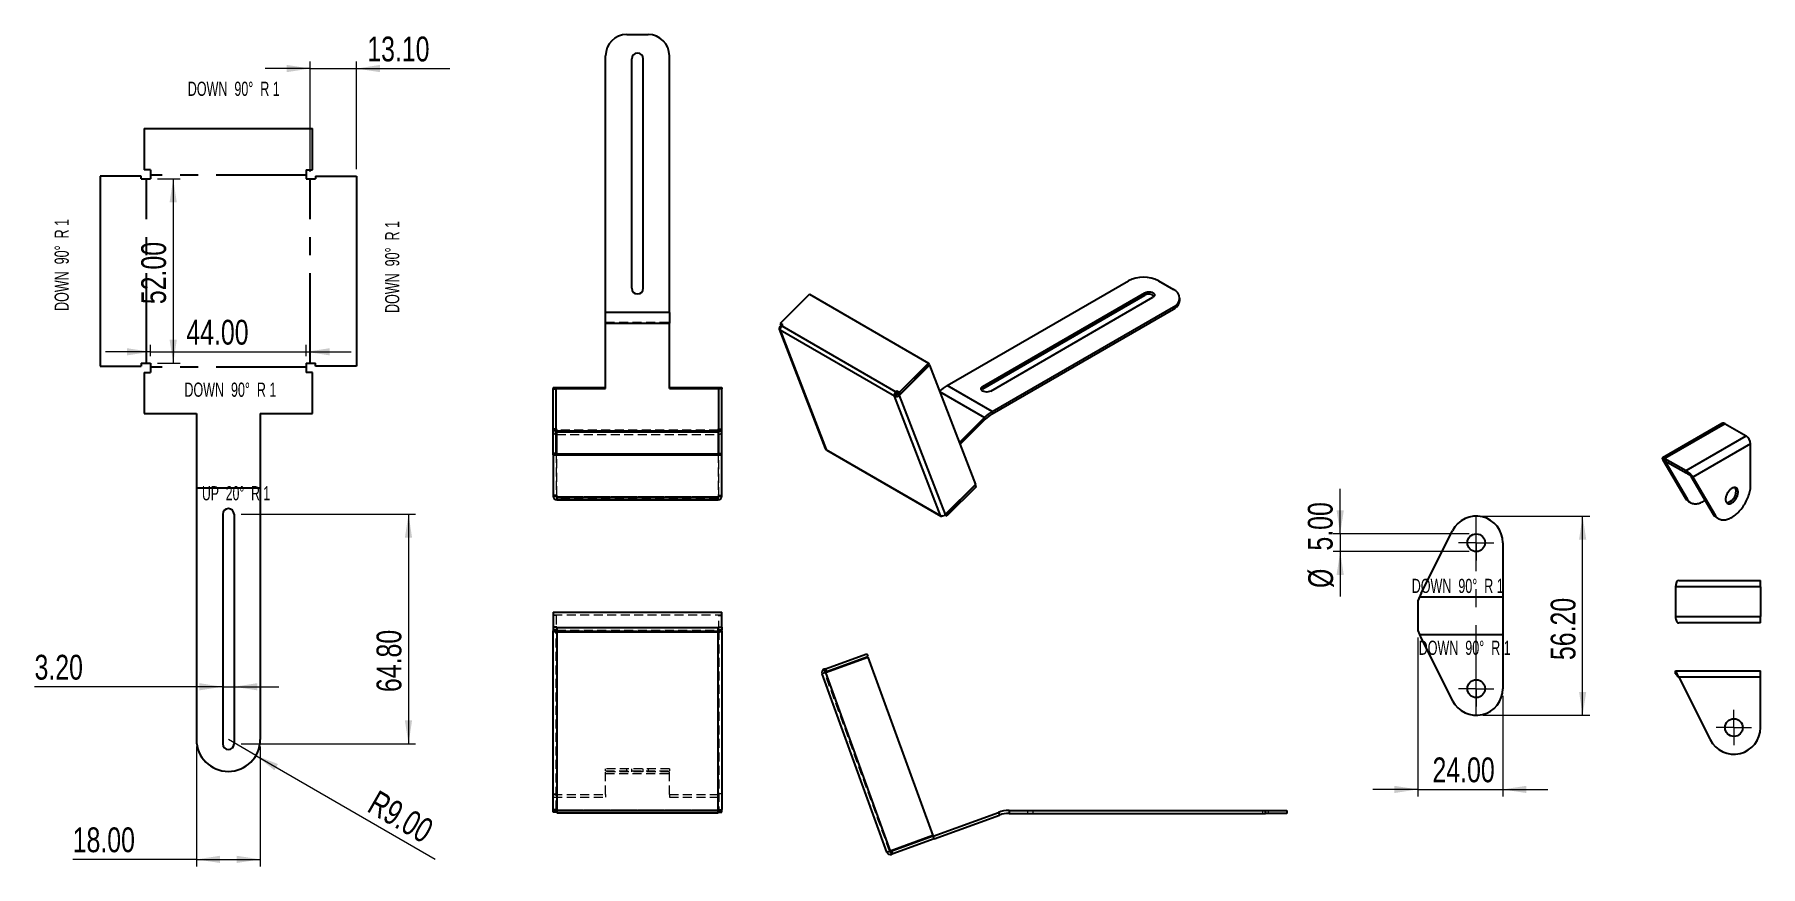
# Model space of a CAD drawing. Header units: millimetres. Extents: x 26 to 513, y 132 to 367.
import ezdxf

# ---------------------------------------------------------------- set-up
doc = ezdxf.new("R2010")
doc.units = ezdxf.units.MM
doc.header["$LTSCALE"] = 2
doc.linetypes.add('CENTERX2', pattern=[20.32, 12.7, -2.54, 2.54, -2.54])
doc.linetypes.add('HIDDEN', pattern=[1.905, 1.27, -0.635])
doc.styles.add('SLDTEXTSTYLE0', font='TXT', dxfattribs={"width": 0.75})
doc.styles.add('SLDTEXTSTYLE1', font='TXT', dxfattribs={"width": 0.660714})
doc.styles.add('SLDTEXTSTYLE2', font='TXT', dxfattribs={"width": 0.645833})
doc.dimstyles.new('SLDDIMSTYLE0', dxfattribs={"dimtxt": 7, "dimasz": 6.604, "dimexe": 0, "dimexo": 0.0625, "dimgap": 1.75, "dimtad": 1, "dimrnd": 1e-09, "dimzin": 4, "dimdsep": 46, "dimtxsty": 'SLDTEXTSTYLE0', "dimsah": 1, "dimcen": 0.09, "dimadec": 0, "dimazin": 1, "dimtfac": 1, "dimtofl": 0, "dimtmove": 0, "dimatfit": 3, "dimfxl": 1, "dimfrac": 2, "dimtolj": 1, "dimtzin": 12, "dimarcsym": 0})
doc.dimstyles.new('SLDDIMSTYLE1', dxfattribs={"dimtxt": 7, "dimasz": 6.604, "dimexe": 0, "dimexo": 0.0625, "dimgap": 1.75, "dimtad": 1, "dimrnd": 1e-09, "dimzin": 4, "dimdsep": 46, "dimtxsty": 'SLDTEXTSTYLE0', "dimsah": 1, "dimcen": 0.09, "dimadec": 0, "dimazin": 1, "dimtfac": 1, "dimtmove": 0, "dimatfit": 0, "dimfxl": 1, "dimfrac": 2, "dimtolj": 1, "dimtzin": 12, "dimarcsym": 0})
doc.dimstyles.new('SLDDIMSTYLE2', dxfattribs={"dimtxt": 7, "dimasz": 6.604, "dimexe": 0, "dimexo": 0.0625, "dimgap": 1.75, "dimtad": 1, "dimrnd": 1e-09, "dimzin": 4, "dimdsep": 46, "dimtxsty": 'SLDTEXTSTYLE0', "dimsah": 1, "dimcen": 0, "dimadec": 0, "dimazin": 1, "dimtfac": 1, "dimtofl": 0, "dimtmove": 0, "dimatfit": 3, "dimfxl": 1, "dimfrac": 2, "dimtolj": 1, "dimtzin": 12, "dimarcsym": 0})

# ---------------------------------------------------------------- blocks, each defined once
blk = doc.blocks.new('_D')
at = {"color": 7, "linetype": 'Continuous', "lineweight": 18}
for p, q in [((435.13, 231.2), (465.18, 231.2)), ((463.18, 175), (463.18, 231.2)), ((435.13, 175), (465.18, 175))]:
    blk.add_line(p, q, dxfattribs=at)
for points in [[(463.18, 231.2), (462.17, 224.6), (464.2, 224.6)], [(463.18, 175), (464.2, 181.61), (462.17, 181.61)]]:
    blk.add_solid(points, dxfattribs=at)
at = {"color": 7, "linetype": 'Continuous', "lineweight": 18, "insert": (454.16, 190.57), "char_height": 7, "attachment_point": 1, "rotation": 90, "style": 'SLDTEXTSTYLE0'}
blk.add_mtext('56.20', dxfattribs=at)
blk = doc.blocks.new('_D_1')
at = {"color": 7, "linetype": 'Continuous', "lineweight": 18}
for p, q in [((394.72, 226.2), (394.72, 238.9)), ((431.13, 226.2), (392.72, 226.2)), ((394.72, 226.2), (394.72, 221.2)), ((431.13, 221.2), (392.72, 221.2)), ((394.72, 221.2), (394.72, 208.5))]:
    blk.add_line(p, q, dxfattribs=at)
for points in [[(394.72, 226.2), (395.74, 232.8), (393.71, 232.8)], [(394.72, 221.2), (393.71, 214.6), (395.74, 214.6)]]:
    blk.add_solid(points, dxfattribs=at)
at = {"color": 7, "linetype": 'Continuous', "lineweight": 18, "char_height": 7, "attachment_point": 1, "rotation": 90, "style": 'SLDTEXTSTYLE0'}
for s, insert in [('5.00', (385.59, 221.47)), ('%%c', (385.7, 210.92))]:
    blk.add_mtext(s, dxfattribs=dict(at, insert=insert))
blk = doc.blocks.new('_D_2')
at = {"color": 7, "linetype": 'Continuous', "lineweight": 18}
for p, q in [((416.63, 196.9), (416.63, 152.07)), ((440.63, 180.5), (440.63, 152.07)), ((416.63, 154.07), (403.93, 154.07)), ((416.63, 154.07), (440.63, 154.07)), ((440.63, 154.07), (453.33, 154.07))]:
    blk.add_line(p, q, dxfattribs=at)
for points in [[(416.63, 154.07), (410.03, 155.08), (410.03, 153.05)], [(440.63, 154.07), (447.24, 153.05), (447.24, 155.08)]]:
    blk.add_solid(points, dxfattribs=at)
at = {"color": 7, "linetype": 'Continuous', "lineweight": 18, "insert": (420.79, 163.09), "char_height": 7, "attachment_point": 1, "style": 'SLDTEXTSTYLE0'}
blk.add_mtext('24.00', dxfattribs=at)
blk = doc.blocks.new('SW_CENTERMARKSYMBOL_13')
at = {"color": 0, "linetype": 'Continuous', "lineweight": 0}
for p, q in [((0, 2.5), (0, 5)), ((-2.5, 0), (-5, 0)), ((0, 0), (-2.5, 0)), ((0, 0), (0, 2.5)), ((0, 0), (0, -2.5)), ((0, 0), (2.5, 0)), ((2.5, 0), (5, 0)), ((0, -2.5), (0, -5))]:
    blk.add_line(p, q, dxfattribs=at)
blk = doc.blocks.new('SW_CENTERMARKSYMBOL_14')
at = {"color": 0, "linetype": 'Continuous', "lineweight": 0}
for p, q in [((0, 2.5), (0, 5)), ((-2.5, 0), (-5, 0)), ((0, 0), (-2.5, 0)), ((0, 0), (0, 2.5)), ((0, 0), (0, -2.5)), ((0, 0), (2.5, 0)), ((2.5, 0), (5, 0)), ((0, -2.5), (0, -5))]:
    blk.add_line(p, q, dxfattribs=at)
blk = doc.blocks.new('SW_CENTERMARKSYMBOL_15')
at = {"color": 0, "linetype": 'Continuous', "lineweight": 0}
for p, q in [((0, 2.5), (0, 5)), ((-2.5, 0), (-5, 0)), ((0, 0), (-2.5, 0)), ((0, 0), (0, 2.5)), ((0, 0), (0, -2.5)), ((0, 0), (2.5, 0)), ((2.5, 0), (5, 0)), ((0, -2.5), (0, -5))]:
    blk.add_line(p, q, dxfattribs=at)
blk = doc.blocks.new('_D_3')
at = {"color": 7, "linetype": 'Continuous', "lineweight": 18}
for p, q in [((58.77, 276.36), (58.77, 279.57)), ((102.77, 276.36), (102.77, 279.57)), ((58.77, 277.57), (46.07, 277.57)), ((58.77, 277.57), (102.77, 277.57)), ((102.77, 277.57), (115.47, 277.57))]:
    blk.add_line(p, q, dxfattribs=at)
for points in [[(58.77, 277.57), (52.16, 278.59), (52.16, 276.56)], [(102.77, 277.57), (109.37, 276.56), (109.37, 278.59)]]:
    blk.add_solid(points, dxfattribs=at)
at = {"color": 7, "linetype": 'Continuous', "lineweight": 18, "insert": (68.91, 286.6), "char_height": 7, "attachment_point": 1, "style": 'SLDTEXTSTYLE0'}
blk.add_mtext('44.00', dxfattribs=at)
blk = doc.blocks.new('_D_4')
at = {"color": 7, "linetype": 'Continuous', "lineweight": 18}
for p, q in [((60.77, 326.36), (67.2, 326.36)), ((65.2, 326.36), (65.2, 274.36)), ((60.77, 274.36), (67.2, 274.36))]:
    blk.add_line(p, q, dxfattribs=at)
for points in [[(65.2, 326.36), (64.18, 319.76), (66.21, 319.76)], [(65.2, 274.36), (66.21, 280.97), (64.18, 280.97)]]:
    blk.add_solid(points, dxfattribs=at)
at = {"color": 7, "linetype": 'Continuous', "lineweight": 18, "insert": (56.17, 291.02), "char_height": 7, "attachment_point": 1, "rotation": 90, "style": 'SLDTEXTSTYLE0'}
blk.add_mtext('52.00', dxfattribs=at)
blk = doc.blocks.new('_D_5')
at = {"color": 7, "linetype": 'Continuous', "lineweight": 18}
for q in [(80.77, 168.15), (139.17, 134.43)]:
    blk.add_line((88.56, 163.65), q, dxfattribs=at)
blk.add_solid([(88.56, 163.65), (93.77, 159.47), (94.79, 161.23)], dxfattribs=at)
at = {"color": 7, "linetype": 'Continuous', "lineweight": 18, "insert": (123.08, 154.11), "char_height": 7, "attachment_point": 1, "rotation": 330, "style": 'SLDTEXTSTYLE0'}
blk.add_mtext('R9.00', dxfattribs=at)
blk = doc.blocks.new('_D_6')
at = {"color": 7, "linetype": 'Continuous', "lineweight": 18}
for p, q in [((71.77, 166.15), (71.77, 132.33)), ((89.77, 166.15), (89.77, 132.33)), ((71.77, 134.33), (36.82, 134.33)), ((71.77, 134.33), (89.77, 134.33))]:
    blk.add_line(p, q, dxfattribs=at)
for points in [[(71.77, 134.33), (78.37, 133.31), (78.37, 135.34)], [(89.77, 134.33), (83.16, 135.34), (83.16, 133.31)]]:
    blk.add_solid(points, dxfattribs=at)
at = {"color": 7, "linetype": 'Continuous', "lineweight": 18, "insert": (36.82, 143.35), "char_height": 7, "attachment_point": 1, "style": 'SLDTEXTSTYLE0'}
blk.add_mtext('18.00', dxfattribs=at)
blk = doc.blocks.new('_D_7')
at = {"color": 7, "linetype": 'Continuous', "lineweight": 18}
for p, q in [((79.17, 183.04), (26.04, 183.04)), ((79.17, 183.04), (82.37, 183.04)), ((82.37, 183.04), (95.07, 183.04))]:
    blk.add_line(p, q, dxfattribs=at)
for points in [[(79.17, 183.04), (72.56, 184.06), (72.56, 182.02)], [(82.37, 183.04), (88.97, 182.02), (88.97, 184.06)]]:
    blk.add_solid(points, dxfattribs=at)
at = {"color": 7, "linetype": 'Continuous', "lineweight": 18, "insert": (26.04, 192.06), "char_height": 7, "attachment_point": 1, "style": 'SLDTEXTSTYLE0'}
blk.add_mtext('3.20', dxfattribs=at)
blk = doc.blocks.new('_D_8')
at = {"color": 7, "linetype": 'Continuous', "lineweight": 18}
for p, q in [((84.37, 231.73), (133.64, 231.73)), ((131.64, 231.73), (131.64, 166.93)), ((84.37, 166.93), (133.64, 166.93))]:
    blk.add_line(p, q, dxfattribs=at)
for points in [[(131.64, 231.73), (130.62, 225.12), (132.65, 225.12)], [(131.64, 166.93), (132.65, 173.53), (130.62, 173.53)]]:
    blk.add_solid(points, dxfattribs=at)
at = {"color": 7, "linetype": 'Continuous', "lineweight": 18, "insert": (122.62, 181.54), "char_height": 7, "attachment_point": 1, "rotation": 90, "style": 'SLDTEXTSTYLE0'}
blk.add_mtext('64.80', dxfattribs=at)
blk = doc.blocks.new('_D_9')
at = {"color": 7, "linetype": 'Continuous', "lineweight": 18}
for p, q in [((103.87, 357.51), (91.17, 357.51)), ((103.87, 328.36), (103.87, 359.51)), ((103.87, 357.51), (116.97, 357.51)), ((116.97, 329.16), (116.97, 359.51)), ((116.97, 357.51), (143.28, 357.51))]:
    blk.add_line(p, q, dxfattribs=at)
for points in [[(103.87, 357.51), (97.26, 358.53), (97.26, 356.49)], [(116.97, 357.51), (123.57, 356.49), (123.57, 358.53)]]:
    blk.add_solid(points, dxfattribs=at)
at = {"color": 7, "linetype": 'Continuous', "lineweight": 18, "insert": (120, 366.53), "char_height": 7, "attachment_point": 1, "style": 'SLDTEXTSTYLE0'}
blk.add_mtext('13.10', dxfattribs=at)

msp = doc.modelspace()

# ---------------------------------------------------------------- linework, layer by layer
at = {"color": 7, "linetype": 'Continuous', "lineweight": 25}
for p, q in [((193.3, 367.109), (199.3, 367.109)), ((187.3, 288.66), (187.3, 361.109)), ((205.3, 288.66), (205.3, 361.109)), ((194.7, 295.485), (194.7, 360.285)), ((197.9, 295.485), (197.9, 360.285)), ((56.967, 340.562), (56.967, 328.952)), ((56.967, 340.562), (104.567, 340.562)), ((104.567, 328.952), (104.567, 340.562)), ((44.568, 327.163), (44.568, 273.563)), ((56.178, 327.163), (44.568, 327.163)), ((56.178, 326.363), (56.178, 327.163)), ((58.767, 328.952), (56.967, 328.952)), ((58.767, 328.952), (58.767, 326.363)), ((102.767, 328.952), (104.567, 328.952)), ((102.767, 328.952), (102.767, 326.363)), ((105.356, 327.163), (105.356, 326.363)), ((105.356, 327.163), (116.966, 327.163)), ((116.966, 327.163), (116.966, 273.563)), ((56.178, 326.363), (58.767, 326.363)), ((102.767, 326.363), (105.356, 326.363)), ((283.711, 268.038), (334.94, 297.611)), ((343.425, 297.611), (347.668, 295.162)), ((244.836, 293.817), (236.59, 285.591)), ((244.836, 293.817), (278.495, 274.387)), ((293.769, 267.803), (339.59, 294.254)), ((293.769, 267.149), (339.59, 293.601)), ((296.032, 266.496), (341.853, 292.948)), ((339.59, 293.601), (339.59, 294.254)), ((349.425, 292.06), (349.425, 292.713)), ((205.3, 288.66), (187.3, 288.66)), ((187.3, 285.651), (187.3, 288.66)), ((205.3, 288.66), (205.3, 285.651)), ((296.439, 260.69), (347.668, 290.264)), ((296.439, 260.037), (347.668, 289.611)), ((347.668, 289.611), (347.668, 290.264)), ((187.3, 285.651), (205.3, 285.651)), ((187.3, 267.226), (187.3, 285.651)), ((205.3, 267.226), (205.3, 285.651)), ((236.347, 283.937), (249.31, 250.293)), ((236.894, 285.025), (236.573, 284.705)), ((236.78, 284.586), (236.573, 284.705)), ((237.298, 285.183), (236.59, 285.591)), ((236.59, 285.591), (236.784, 285.089)), ((268.86, 265.02), (236.616, 283.634)), ((236.616, 283.634), (249.579, 249.99)), ((237.05, 284.936), (236.784, 285.089)), ((237.298, 285.183), (237.038, 284.925)), ((237.038, 284.925), (269.282, 266.31)), ((44.568, 273.563), (56.178, 273.563)), ((56.178, 274.363), (58.767, 274.363)), ((56.178, 274.363), (56.178, 273.563)), ((58.767, 274.363), (58.767, 271.774)), ((102.767, 274.363), (105.356, 274.363)), ((102.767, 274.363), (102.767, 271.774)), ((105.356, 273.563), (105.356, 274.363)), ((116.966, 273.563), (105.356, 273.563)), ((270.231, 265.275), (278.737, 273.759)), ((270.249, 266.161), (278.495, 274.387)), ((270.442, 265.659), (278.688, 273.885)), ((278.495, 274.387), (278.688, 273.885)), ((278.626, 273.823), (278.737, 273.759)), ((278.737, 273.759), (291.699, 240.115)), ((56.967, 271.774), (56.967, 260.164)), ((56.967, 271.774), (58.767, 271.774)), ((104.567, 271.774), (102.767, 271.774)), ((104.567, 260.164), (104.567, 271.774)), ((172.5, 267.499), (172.5, 267.226)), ((172.5, 267.499), (187.3, 267.499)), ((172.5, 267.157), (172.5, 267.226)), ((172.5, 267.226), (187.3, 267.226)), ((172.5, 248.825), (172.5, 267.157)), ((172.5, 267.157), (173.3, 267.157)), ((173.3, 248.825), (173.3, 267.157)), ((205.3, 267.499), (220.1, 267.499)), ((205.3, 267.226), (220.1, 267.226)), ((220.1, 267.157), (219.3, 267.157)), ((219.3, 248.825), (219.3, 267.157)), ((220.1, 267.499), (220.1, 267.226)), ((220.1, 267.226), (220.1, 267.157)), ((220.1, 248.825), (220.1, 267.157)), ((269.391, 265.55), (268.86, 265.02)), ((281.823, 231.376), (268.86, 265.02)), ((269.542, 266.569), (269.282, 266.31)), ((269.476, 265.808), (269.282, 266.31)), ((269.735, 266.067), (269.476, 265.808)), ((269.542, 266.569), (270.249, 266.161)), ((269.735, 266.067), (269.542, 266.569)), ((269.666, 265.601), (269.987, 265.921)), ((269.666, 265.601), (270.231, 265.275)), ((269.735, 266.067), (270.442, 265.659)), ((270.231, 265.275), (283.194, 231.631)), ((270.249, 266.161), (270.442, 265.659)), ((281.582, 266.375), (281.583, 266.376)), ((281.583, 266.376), (294.311, 259.028)), ((296.439, 260.69), (283.711, 268.038)), ((293.769, 267.149), (293.769, 267.803)), ((56.967, 260.164), (71.767, 260.164)), ((71.767, 260.164), (71.767, 168.151)), ((89.767, 260.164), (104.567, 260.164)), ((89.767, 260.164), (89.767, 168.151)), ((287.161, 251.895), (294.311, 259.028)), ((287.354, 251.393), (294.504, 258.526)), ((294.311, 259.028), (294.504, 258.526)), ((296.439, 260.69), (296.439, 260.037)), ((173.5, 255.564), (173.3, 255.564)), ((173.5, 255.564), (173.5, 255.198)), ((219.1, 255.198), (173.5, 255.198)), ((173.5, 254.941), (173.5, 255.198)), ((173.5, 248.757), (173.5, 254.941)), ((173.5, 254.941), (219.1, 254.941)), ((219.1, 255.564), (219.3, 255.564)), ((219.1, 255.564), (219.1, 255.198)), ((219.1, 255.198), (219.1, 254.941)), ((219.1, 254.941), (219.1, 248.757)), ((502.505, 257.342), (485.723, 247.654)), ((503.405, 257.253), (486.435, 247.456)), ((492.374, 244.027), (509.345, 253.824)), ((503.405, 257.253), (509.345, 253.824)), ((173.3, 248.825), (172.5, 248.825)), ((172.5, 248.825), (172.5, 248.757)), ((172.5, 248.757), (220.1, 248.757)), ((172.5, 248.483), (172.5, 248.757)), ((173.3, 248.825), (173.3, 248.757)), ((219.3, 248.825), (220.1, 248.825)), ((219.3, 248.757), (219.3, 248.825)), ((220.1, 248.757), (220.1, 248.825)), ((220.1, 248.483), (220.1, 248.757)), ((249.579, 249.99), (281.823, 231.376)), ((249.743, 249.787), (281.987, 231.173)), ((510.618, 251.62), (494.291, 242.195)), ((510.618, 240.025), (510.618, 251.62)), ((172.5, 248.483), (220.1, 248.483)), ((172.5, 248.483), (172.5, 236.821)), ((220.1, 236.821), (220.1, 248.483)), ((486.372, 246.767), (485.806, 247.093)), ((485.806, 247.093), (492.097, 236.365)), ((486.372, 246.767), (486.435, 246.803)), ((486.372, 246.767), (492.663, 236.039)), ((486.435, 247.456), (492.374, 244.027)), ((486.435, 246.803), (486.435, 247.456)), ((486.435, 246.803), (492.374, 243.374)), ((492.374, 243.374), (492.374, 244.027)), ((291.699, 240.115), (283.194, 231.631)), ((291.748, 239.99), (283.502, 231.764)), ((291.941, 239.488), (283.695, 231.262)), ((291.637, 240.053), (291.748, 239.99)), ((291.941, 239.488), (291.748, 239.99)), ((493.725, 242.521), (494.291, 242.195)), ((493.725, 242.521), (500.017, 231.794)), ((494.291, 242.195), (500.582, 231.467)), ((173.5, 236.821), (172.5, 236.821)), ((172.5, 236.821), (172.5, 236.797)), ((173.3, 236.797), (172.5, 236.797)), ((173.3, 236.821), (173.3, 236.797)), ((173.5, 236.821), (173.5, 236.455)), ((173.5, 236.455), (219.1, 236.455)), ((173.5, 236.455), (173.5, 235.797)), ((173.5, 235.797), (219.1, 235.797)), ((219.1, 236.821), (220.1, 236.821)), ((219.1, 236.821), (219.1, 236.455)), ((219.1, 235.797), (219.1, 236.455)), ((219.3, 236.797), (219.3, 236.821)), ((219.3, 236.797), (220.1, 236.797)), ((220.1, 236.797), (220.1, 236.821)), ((492.663, 236.039), (492.097, 236.365)), ((493.08, 235.366), (493.645, 235.04)), ((79.167, 231.727), (79.167, 166.927)), ((82.367, 231.727), (82.367, 166.927)), ((283.141, 231.581), (283.695, 231.262)), ((283.391, 231.827), (283.502, 231.764)), ((283.695, 231.262), (283.502, 231.764)), ((500.017, 231.794), (500.582, 231.467)), ((500.999, 230.795), (501.565, 230.468)), ((417.545, 209.5), (426.442, 227.085)), ((440.635, 223.7), (440.635, 182.501)), ((513.4, 211.247), (489.4, 211.247)), ((489.4, 211.247), (489.4, 202.847)), ((490.31, 213.047), (513.4, 213.047)), ((513.4, 211.247), (513.4, 213.047)), ((513.4, 211.247), (513.4, 202.847)), ((417.545, 209.5), (416.635, 207.3)), ((416.635, 207.3), (416.635, 198.9)), ((172.5, 204.107), (172.5, 199.862)), ((172.5, 204.107), (220.1, 204.107)), ((173.5, 199.862), (172.5, 199.862)), ((172.5, 199.862), (172.5, 199.11)), ((173.5, 199.862), (173.5, 199.729)), ((219.1, 199.862), (220.1, 199.862)), ((219.1, 199.862), (219.1, 199.729)), ((220.1, 199.862), (220.1, 204.107)), ((220.1, 199.862), (220.1, 199.11)), ((489.4, 202.847), (513.4, 202.847)), ((513.4, 201.047), (490.31, 201.047)), ((513.4, 201.047), (513.4, 202.847)), ((172.5, 199.11), (172.5, 198.789)), ((173.5, 199.11), (172.5, 199.11)), ((172.5, 148.422), (172.5, 198.789)), ((173.3, 198.789), (172.5, 198.789)), ((173.3, 199.11), (173.3, 198.789)), ((173.5, 199.729), (219.1, 199.729)), ((173.5, 199.729), (173.5, 198.447)), ((219.1, 198.447), (173.5, 198.447)), ((173.5, 198.447), (173.5, 148.08)), ((219.1, 198.447), (219.1, 199.729)), ((219.1, 199.11), (220.1, 199.11)), ((219.1, 148.08), (219.1, 198.447)), ((219.3, 198.789), (219.3, 199.11)), ((219.3, 198.789), (220.1, 198.789)), ((220.1, 198.789), (220.1, 199.11)), ((220.1, 198.789), (220.1, 148.422)), ((416.635, 198.9), (417.545, 196.701)), ((417.545, 196.701), (426.442, 179.116)), ((249.353, 187.055), (261.381, 191.433)), ((249.377, 188.128), (261.039, 192.372)), ((249.651, 187.376), (261.312, 191.621)), ((261.039, 192.372), (261.312, 191.621)), ((261.381, 191.433), (279.713, 141.065)), ((249.353, 187.055), (248.413, 186.713)), ((266.745, 136.345), (248.413, 186.713)), ((249.377, 188.128), (249.011, 187.995)), ((249.284, 187.243), (249.011, 187.995)), ((249.651, 187.376), (249.284, 187.243)), ((249.353, 187.055), (267.685, 136.687)), ((249.377, 188.128), (249.651, 187.376)), ((489.4, 187.514), (513.4, 187.514)), ((489.4, 186.714), (489.4, 187.514)), ((513.4, 185.714), (490.31, 185.714)), ((490.31, 185.714), (499.207, 168.128)), ((513.4, 185.714), (513.4, 187.514)), ((513.4, 171.514), (513.4, 185.714)), ((172.5, 148.367), (172.5, 148.422)), ((172.513, 148.367), (172.5, 148.367)), ((172.5, 147.615), (172.5, 148.367)), ((173.5, 147.615), (172.5, 147.615)), ((173.5, 148.08), (219.1, 148.08)), ((173.5, 148.08), (173.5, 147.422)), ((173.5, 147.422), (219.1, 147.422)), ((219.1, 147.422), (219.1, 148.08)), ((219.1, 147.615), (220.1, 147.615)), ((220.088, 148.367), (220.1, 148.367)), ((220.1, 148.422), (220.1, 148.367)), ((220.1, 147.615), (220.1, 148.367)), ((279.781, 140.877), (298.206, 147.583)), ((280.055, 140.125), (298.48, 146.832)), ((298.206, 147.583), (298.48, 146.832)), ((301.216, 148.114), (301.216, 147.314)), ((301.216, 148.114), (373.664, 148.114)), ((301.216, 147.314), (373.664, 147.314)), ((373.664, 147.314), (373.664, 148.114)), ((373.664, 148.114), (379.664, 148.114)), ((379.664, 147.314), (373.664, 147.314)), ((379.664, 148.114), (379.664, 147.314)), ((266.745, 136.345), (267.685, 136.687)), ((279.713, 141.065), (267.685, 136.687)), ((268.12, 136.633), (267.753, 136.499)), ((267.753, 136.499), (268.027, 135.748)), ((279.781, 140.877), (268.12, 136.633)), ((268.393, 135.881), (268.12, 136.633)), ((280.055, 140.125), (268.393, 135.881)), ((280.055, 140.125), (279.781, 140.877)), ((268.393, 135.881), (268.027, 135.748))]:
    msp.add_line(p, q, dxfattribs=at)
at = {"color": 7, "linetype": 'CENTERX2'}
for p, q in [((102.767, 327.462), (58.767, 327.462)), ((57.668, 274.363), (57.668, 326.363)), ((103.867, 274.363), (103.867, 326.363)), ((102.767, 273.263), (58.767, 273.263)), ((89.767, 239.078), (71.767, 239.078)), ((417.09, 208.4), (440.635, 208.4)), ((417.09, 197.801), (440.635, 197.801))]:
    msp.add_line(p, q, dxfattribs=at)
at = {"color": 7, "linetype": 'HIDDEN', "lineweight": 18}
for p, q in [((187.3, 285.924), (205.3, 285.924)), ((173.5, 255.838), (172.5, 255.838)), ((173.3, 255.564), (172.5, 255.564)), ((173.3, 255.129), (172.5, 255.129)), ((173.5, 255.564), (173.5, 255.838)), ((219.1, 255.471), (173.5, 255.471)), ((173.5, 254.19), (219.1, 254.19)), ((219.1, 255.838), (220.1, 255.838)), ((219.1, 255.564), (219.1, 255.838)), ((219.3, 255.564), (220.1, 255.564)), ((219.3, 255.129), (220.1, 255.129)), ((173.3, 248.757), (173.3, 236.821)), ((173.5, 237.095), (173.5, 248.757)), ((219.1, 248.757), (219.1, 237.095)), ((219.3, 236.821), (219.3, 248.757)), ((173.5, 237.095), (172.5, 237.095)), ((173.5, 237.095), (173.5, 236.821)), ((173.5, 236.729), (219.1, 236.729)), ((219.1, 236.609), (173.5, 236.609)), ((173.5, 236.597), (219.1, 236.597)), ((219.1, 235.857), (173.5, 235.857)), ((219.1, 237.095), (220.1, 237.095)), ((219.1, 237.095), (219.1, 236.821)), ((172.5, 203.355), (220.1, 203.355)), ((173.3, 203.167), (172.5, 203.167)), ((173.3, 203.167), (173.3, 199.11)), ((219.3, 199.11), (219.3, 203.167)), ((219.3, 203.167), (220.1, 203.167)), ((173.3, 148.422), (173.3, 198.789)), ((173.5, 198.977), (219.1, 198.977)), ((219.1, 198.721), (173.5, 198.721)), ((219.3, 198.789), (219.3, 148.422)), ((267.497, 136.619), (249.165, 186.986)), ((205.3, 159.848), (187.3, 159.848)), ((187.3, 159.318), (187.3, 159.848)), ((187.3, 152.611), (187.3, 159.318)), ((187.3, 159.318), (205.3, 159.318)), ((205.3, 159.048), (187.3, 159.048)), ((187.3, 158.566), (205.3, 158.566)), ((193.3, 159.048), (193.3, 159.848)), ((194.7, 159.048), (194.7, 159.848)), ((197.9, 159.048), (197.9, 159.848)), ((199.3, 159.848), (199.3, 159.048)), ((205.3, 159.848), (205.3, 159.318)), ((205.3, 152.611), (205.3, 159.318)), ((172.5, 152.799), (173.3, 152.799)), ((172.5, 152.611), (187.3, 152.611)), ((172.5, 151.86), (187.3, 151.86)), ((187.3, 152.611), (187.3, 151.86)), ((205.3, 152.611), (220.1, 152.611)), ((205.3, 152.611), (205.3, 151.86)), ((205.3, 151.86), (220.1, 151.86)), ((220.1, 152.799), (219.3, 152.799)), ((173.3, 148.422), (172.5, 148.422)), ((173.5, 148.367), (172.513, 148.367)), ((173.5, 148.353), (219.1, 148.353)), ((219.1, 148.234), (173.5, 148.234)), ((173.5, 148.222), (219.1, 148.222)), ((219.1, 147.482), (173.5, 147.482)), ((219.1, 148.367), (220.088, 148.367)), ((219.3, 148.422), (220.1, 148.422)), ((306.44, 148.114), (306.44, 147.314)), ((308.04, 147.314), (308.04, 148.114)), ((372.84, 147.314), (372.84, 148.114)), ((374.44, 147.314), (374.44, 148.114))]:
    msp.add_line(p, q, dxfattribs=at)
at = {"color": 7, "linetype": 'CENTERX2', "lineweight": 18}
msp.add_line((433.135, 175.001), (433.135, 231.2), dxfattribs=at)
at = {"color": 7, "linetype": 'Continuous', "lineweight": 25, "flags": 128}
for points in [[(339.59, 294.254), (339.921, 294.401), (340.307, 294.493), (340.721, 294.525), (341.135, 294.493), (341.521, 294.401), (341.853, 294.254), (342.107, 294.063), (342.267, 293.84), (342.321, 293.601), (342.267, 293.362), (342.107, 293.139), (341.853, 292.948)], [(296.032, 266.496), (295.701, 266.35), (295.315, 266.257), (294.901, 266.226), (294.487, 266.257), (294.101, 266.35), (293.769, 266.496), (293.515, 266.688), (293.355, 266.911), (293.301, 267.15), (293.355, 267.389), (293.515, 267.611), (293.769, 267.803)], [(293.404, 266.823), (293.515, 266.958), (293.769, 267.149)], [(500.582, 231.467), (500.729, 231.239), (500.892, 231.031), (501.069, 230.842), (501.261, 230.674), (501.467, 230.528), (501.685, 230.403), (501.916, 230.3), (502.158, 230.22), (502.411, 230.163), (502.673, 230.128), (502.945, 230.117), (503.225, 230.128), (503.511, 230.163), (503.804, 230.221), (504.102, 230.302), (504.404, 230.405), (504.709, 230.53), (505.016, 230.677), (505.324, 230.845), (505.632, 231.033), (505.939, 231.242), (506.243, 231.47), (506.545, 231.717), (506.843, 231.981), (507.135, 232.262), (507.421, 232.56), (507.7, 232.871), (507.971, 233.197), (508.234, 233.536), (508.486, 233.886), (508.727, 234.246), (508.957, 234.616), (509.175, 234.993), (509.38, 235.377), (509.571, 235.767), (509.747, 236.16), (509.909, 236.557), (510.055, 236.954), (510.185, 237.352), (510.299, 237.748), (510.395, 238.142), (510.475, 238.532), (510.537, 238.916), (510.582, 239.294), (510.609, 239.664), (510.618, 240.025)], [(507.082, 237.984), (507.073, 238.182), (507.047, 238.368), (507.004, 238.54), (506.943, 238.697), (506.867, 238.836), (506.775, 238.957), (506.669, 239.057), (506.549, 239.137), (506.417, 239.196), (506.274, 239.232), (506.121, 239.246), (505.96, 239.236), (505.793, 239.205), (505.621, 239.151), (505.447, 239.075), (505.27, 238.979), (505.095, 238.862), (504.921, 238.726), (504.751, 238.573), (504.587, 238.404), (504.431, 238.221), (504.283, 238.025), (504.145, 237.819), (504.019, 237.604), (503.905, 237.382), (503.806, 237.157), (503.722, 236.93), (503.653, 236.703), (503.601, 236.478), (503.566, 236.259), (503.549, 236.046), (503.549, 235.842), (503.566, 235.65), (503.601, 235.471), (503.653, 235.306), (503.722, 235.158), (503.806, 235.028), (503.905, 234.917), (504.019, 234.827), (504.145, 234.758), (504.283, 234.71), (504.431, 234.685), (504.587, 234.683), (504.751, 234.703), (504.921, 234.746), (505.095, 234.811), (505.27, 234.897), (505.447, 235.004), (505.621, 235.13), (505.793, 235.275), (505.96, 235.436), (506.121, 235.612), (506.274, 235.802), (506.417, 236.004), (506.549, 236.215), (506.669, 236.433), (506.775, 236.657), (506.867, 236.883), (506.943, 237.111), (507.004, 237.337), (507.047, 237.559), (507.073, 237.776), (507.082, 237.984)], [(492.663, 236.039), (492.81, 235.811), (492.972, 235.603), (493.15, 235.414), (493.342, 235.246), (493.547, 235.1), (493.765, 234.975), (493.996, 234.872), (494.238, 234.792), (494.491, 234.734), (494.754, 234.7), (495.025, 234.689), (495.305, 234.7), (495.592, 234.735), (495.884, 234.793), (496.182, 234.873), (496.484, 234.976), (496.789, 235.102), (497.096, 235.248), (497.404, 235.417), (497.712, 235.605), (497.762, 235.638)], [(282.603, 231.301), (282.595, 231.294), (282.456, 231.205), (282.319, 231.149), (282.188, 231.126), (282.069, 231.139), (281.966, 231.186), (281.883, 231.266), (281.823, 231.376)], [(173.5, 198.447), (173.305, 198.454), (173.118, 198.473), (172.945, 198.505), (172.793, 198.547), (172.669, 198.599), (172.576, 198.658), (172.52, 198.722), (172.5, 198.789)], [(173.5, 198.721), (173.461, 198.722), (173.424, 198.726), (173.389, 198.732), (173.359, 198.741), (173.334, 198.751), (173.316, 198.763), (173.304, 198.776), (173.3, 198.789)], [(220.1, 198.789), (220.081, 198.722), (220.024, 198.658), (219.932, 198.599), (219.807, 198.547), (219.656, 198.505), (219.483, 198.473), (219.295, 198.454), (219.1, 198.447)], [(219.3, 198.789), (219.296, 198.776), (219.285, 198.763), (219.267, 198.751), (219.242, 198.741), (219.211, 198.732), (219.177, 198.726), (219.139, 198.722), (219.1, 198.721)], [(489.4, 187.514), (489.405, 187.503), (489.423, 187.469), (489.451, 187.413), (489.49, 187.336), (489.539, 187.238), (489.598, 187.121), (489.666, 186.987), (489.743, 186.836), (489.826, 186.672), (489.915, 186.495), (490.01, 186.309), (490.108, 186.115), (490.208, 185.916), (490.31, 185.714)], [(489.4, 186.714), (489.409, 186.704), (489.437, 186.674), (489.482, 186.624), (489.544, 186.555), (489.622, 186.47), (489.714, 186.369), (489.818, 186.255), (489.932, 186.129), (490.054, 185.996), (490.181, 185.856), (490.31, 185.714)], [(172.5, 148.422), (172.52, 148.355), (172.576, 148.291), (172.669, 148.232), (172.793, 148.18), (172.945, 148.137), (173.118, 148.106), (173.305, 148.086), (173.5, 148.08)], [(219.1, 148.08), (219.295, 148.086), (219.483, 148.106), (219.656, 148.137), (219.807, 148.18), (219.932, 148.232), (220.024, 148.291), (220.081, 148.355), (220.1, 148.422)]]:
    msp.add_lwpolyline(points, dxfattribs=at)
at = {"color": 7, "linetype": 'HIDDEN', "lineweight": 18, "flags": 128}
for points in [[(173.3, 148.422), (173.304, 148.408), (173.316, 148.395), (173.334, 148.384), (173.359, 148.373), (173.389, 148.365), (173.424, 148.358), (173.461, 148.354), (173.5, 148.353)], [(219.1, 148.353), (219.139, 148.354), (219.177, 148.358), (219.211, 148.365), (219.242, 148.373), (219.267, 148.384), (219.285, 148.395), (219.296, 148.408), (219.3, 148.422)]]:
    msp.add_lwpolyline(points, dxfattribs=at)
at = {"color": 7, "linetype": 'Continuous', "lineweight": 25}
for centre in [(433.135, 223.7), (433.135, 182.501), (505.9, 171.514)]:
    msp.add_circle(centre, 2.5, dxfattribs=at)
for centre, radius, start, end in [((193.3, 361.109), 6, 90, 180), ((199.3, 361.109), 6, 0, 90), ((196.3, 360.285), 1.6, 0, 180), ((339.183, 289.464), 9.186, 62.49143, 117.50857), ((196.3, 295.485), 1.6, 180, 0), ((340.691, 291.726), 2.175, 45.40888, 120.42652), ((346.715, 292.713), 2.628, 291.26827, 68.73173), ((346.449, 292.341), 2.99, 294.06812, 354.61174), ((236.961, 284.184), 0.649, 126.65927, 237.90072), ((237.955, 283.91), 1.368, 132.10055, 191.63498), ((270.199, 265.296), 1.368, 132.10055, 191.63498), ((269.366, 266.112), 1.204, 245.1196, 315.91677), ((269.659, 265.605), 0.274, 132.10055, 191.63498), ((269.493, 265.769), 0.241, 245.1196, 315.91677), ((289.031, 259.032), 10.459, 120.56976, 135.40305), ((301.759, 251.684), 10.459, 120.56976, 135.40305), ((301.275, 251.85), 9.509, 120.56976, 135.40305), ((173.494, 255.135), 0.194, 181.83621, 271.72544), ((219.106, 255.135), 0.194, 268.27456, 358.16379), ((502.882, 256.555), 0.873, 53.1466, 115.54294), ((507.862, 251.499), 2.758, 2.52009, 57.47991), ((249.868, 250.517), 0.601, 201.8254, 241.23999), ((249.938, 250.113), 0.379, 198.83345, 239.15441), ((505.039, 238.385), 1.48, 357.12971, 35.11574), ((173.471, 236.828), 0.971, 181.83621, 271.72544), ((173.494, 236.803), 0.194, 181.83621, 271.72544), ((219.106, 236.803), 0.194, 268.27456, 358.16379), ((219.13, 236.828), 0.971, 268.27456, 358.16379), ((494.459, 237.706), 2.716, 209.57551, 239.47189), ((503.311, 238.186), 3.208, 279.01843, 2.22937), ((80.767, 231.727), 1.6, 0, 180), ((282.329, 232.468), 1.204, 245.1196, 315.91677), ((433.135, 223.7), 7.5, 0, 153.16406), ((502.379, 233.134), 2.716, 209.57551, 239.47189), ((249.353, 187.055), 1, 110, 200), ((249.353, 187.055), 0.2, 110, 200), ((433.135, 182.501), 7.5, 206.83594, 0), ((505.9, 171.514), 7.5, 206.83594, 0), ((80.767, 168.151), 9, 180, 0), ((80.767, 166.927), 1.6, 180, 0), ((301.216, 139.314), 8.8, 90, 110), ((301.216, 139.314), 8, 90, 110), ((267.685, 136.687), 0.2, 200, 290), ((267.685, 136.687), 1, 200, 290)]:
    msp.add_arc(centre, radius, start, end, dxfattribs=at)
at = {"color": 7, "linetype": 'HIDDEN', "lineweight": 18}
for centre, start, end in [((173.471, 255.16), 181.83621, 271.72544), ((219.13, 255.16), 268.27456, 358.16379)]:
    msp.add_arc(centre, 0.971, start, end, dxfattribs=at)
at = {"color": 7, "linetype": 'Continuous', "lineweight": 25}
for centre, major_axis, ratio, start_param, end_param in [((487.079, 246.358), (1.387, -1.271), 0.261232, 2.2740074, 3.8448037), ((487.079, 246.358), (0.956, -0.602), 0.0404583, 2.3349615, 3.9057578), ((493.018, 242.929), (1.387, -1.271), 0.261232, 0.7032111, 2.2740074), ((493.018, 242.929), (0.956, -0.602), 0.0404583, 0.7641651, 2.3349615), ((490.31, 211.247), (0, 1.8), 0.5059239, 0, 1.5707963), ((490.31, 202.847), (0, 1.8), 0.5059239, 1.5707963, 3.1415927)]:
    msp.add_ellipse(centre, major_axis=major_axis, ratio=ratio, start_param=start_param, end_param=end_param, dxfattribs=at)

# ---------------------------------------------------------------- block references
at = {"color": 7, "linetype": 'Continuous', "lineweight": 0}
for name, p in [('SW_CENTERMARKSYMBOL_13', (433.135, 223.7)), ('SW_CENTERMARKSYMBOL_14', (433.135, 182.501)), ('SW_CENTERMARKSYMBOL_15', (505.9, 171.514))]:
    msp.add_blockref(name, p, dxfattribs=at)

# ---------------------------------------------------------------- texts
at = {"color": 7, "linetype": 'Continuous', "lineweight": 0, "char_height": 4, "attachment_point": 2}
for s, insert, style in [('DOWN  90°  R 1', (82.299, 353.803), 'SLDTEXTSTYLE1'), ('DOWN  90°  R 1', (81.345, 268.88), 'SLDTEXTSTYLE1'), ('UP  20°  R 1', (82.943, 239.656), 'SLDTEXTSTYLE2'), ('DOWN  90°  R 1', (427.914, 213.509), 'SLDTEXTSTYLE1'), ('DOWN  90°  R 1', (429.872, 196.042), 'SLDTEXTSTYLE1')]:
    msp.add_mtext(s, dxfattribs=dict(at, insert=insert, style=style))
at = {"color": 7, "linetype": 'Continuous', "lineweight": 0, "char_height": 4, "attachment_point": 2, "rotation": 90, "style": 'SLDTEXTSTYLE1'}
for insert in [(31.709, 302.086), (125.043, 301.513)]:
    msp.add_mtext('DOWN  90°  R 1', dxfattribs=dict(at, insert=insert))

# ---------------------------------------------------------------- dimensions: what is measured, and where the dimension line sits
at = {"color": 7, "linetype": 'Continuous', "lineweight": 18}
for base, p1, p2, dimstyle, picture, middle in [((116.966, 357.509), (103.867, 326.363), (116.966, 327.163), 'SLDDIMSTYLE1', '_D_9', (131.639, 357.509)), ((102.767, 277.573), (58.767, 274.363), (102.767, 274.363), 'SLDDIMSTYLE1', '_D_3', (80.545, 277.573)), ((440.635, 154.066), (416.635, 198.9), (440.635, 182.501), 'SLDDIMSTYLE1', '_D_2', (432.426, 154.066)), ((82.367, 183.039), (79.167, 166.927), (82.367, 166.927), 'SLDDIMSTYLE1', '_D_7', (35.088, 183.039)), ((89.767, 134.328), (71.767, 168.151), (89.767, 168.151), 'SLDDIMSTYLE0', '_D_6', (48.458, 134.328))]:
    dim = msp.add_linear_dim(base=base, p1=p1, p2=p2, dimstyle=dimstyle, dxfattribs=at)
    dim.commit()
    dim.dimension.update_dxf_attribs({"geometry": picture, "text_midpoint": middle, "dimtype": 160})
for base, p1, p2, picture, middle in [((65.198, 274.363), (58.767, 326.363), (58.767, 274.363), '_D_4', (65.198, 302.66)), ((131.639, 166.927), (82.367, 231.727), (82.367, 166.927), '_D_8', (131.639, 193.181)), ((463.181, 231.2), (433.135, 175.001), (433.135, 231.2), '_D', (463.181, 202.209))]:
    dim = msp.add_linear_dim(base=base, p1=p1, p2=p2, angle=90, dimstyle='SLDDIMSTYLE0', dxfattribs=at)
    dim.commit()
    dim.dimension.update_dxf_attribs({"geometry": picture, "text_midpoint": middle, "dimtype": 160})
dim = msp.add_linear_dim(base=(394.721, 221.2), p1=(433.135, 226.2), p2=(433.135, 221.2), angle=90, text='%%c<>', dimstyle='SLDDIMSTYLE1', dxfattribs=at)
dim.commit()
dim.dimension.update_dxf_attribs({"geometry": '_D_1', "text_midpoint": (394.721, 225.247), "dimtype": 160})
dim = msp.add_radius_dim(center=(80.767, 168.151), mpoint=(88.561, 163.651), dimstyle='SLDDIMSTYLE2', dxfattribs=at)
dim.commit()
dim.dimension.update_dxf_attribs({"geometry": '_D_5', "text_midpoint": (129.112, 140.239), "dimtype": 164})

doc.saveas('drawing.dxf')
